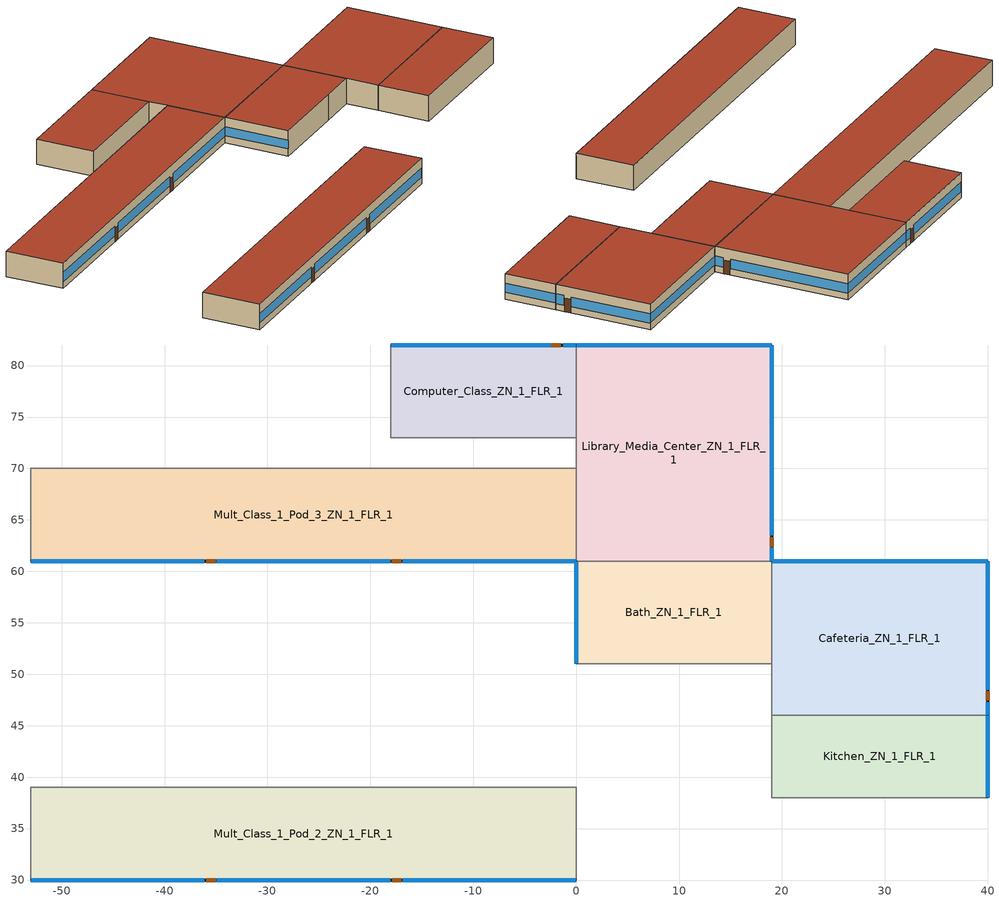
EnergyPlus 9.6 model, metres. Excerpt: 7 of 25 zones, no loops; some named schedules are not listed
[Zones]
Mult_Class_1_Pod_2_ZN_1_FLR_1
 floor ground (ext_slab_6in_with_carpet): -53,39 0,39 0,30 -53,30 z0
 wall outside (nonres_ext_wall): -53,30 0,30 z0:4
 wall to Main_Corridor_ZN_1_FLR_1 (int_wall): 0,30 0,39 z0:4
 wall to Corridor_Pod_2_ZN_1_FLR_1 (int_wall): 0,39 -53,39 z0:4
 wall to Corner_Class_1_Pod_2_ZN_1_FLR_1 (int_wall): -53,39 -53,30 z0:4
 window (Window_U_0.40_SHGC_0.38): -52.95,30 -36.13,30 / -34.91,30 -18.09,30 / -16.87,30 -0.05,30 z1.03:2.5
 door (Swinging Door_con): -35.94,30 -35.03,30 / -17.89,30 -16.98,30 z0:2.13
 roof outside (nonres_roof): -53,30 0,30 0,39 -53,39 z4
Mult_Class_1_Pod_3_ZN_1_FLR_1
 floor ground (ext_slab_6in_with_carpet): -53,70 0,70 0,61 -53,61 z0
 wall outside (nonres_ext_wall): -53,61 0,61 z0:4
 wall to Library_Media_Center_ZN_1_FLR_1 (int_wall): 0,61 0,70 z0:4
 wall to Corridor_Pod_3_ZN_1_FLR_1 (int_wall): 0,70 -53,70 z0:4
 wall to Corner_Class_1_Pod_3_ZN_1_FLR_1 (int_wall): -53,70 -53,61 z0:4
 window (Window_U_0.40_SHGC_0.38): -52.95,61 -36.13,61 / -34.91,61 -18.09,61 / -16.87,61 -0.05,61 z1.03:2.5
 door (Swinging Door_con): -35.96,61 -35.05,61 / -17.92,61 -17.01,61 z0:2.13
 roof outside (nonres_roof): -53,61 0,61 0,70 -53,70 z4
Computer_Class_ZN_1_FLR_1
 floor ground (ext_slab_6in_with_carpet): -18,82 0,82 0,73 -18,73 z0
 wall outside (nonres_ext_wall): 0,82 -18,82 z0:4
 wall to Corridor_Pod_3_ZN_1_FLR_1 (int_wall): -18,73 0,73 z0:4
 wall to Library_Media_Center_ZN_1_FLR_1 (int_wall): 0,73 0,82 z0:4
 wall to Mult_Class_2_Pod_3_ZN_1_FLR_1 (int_wall): -18,82 -18,73 z0:4
 window (Window_U_0.40_SHGC_0.38): -0.05,82 -1.27,82 / -2.49,82 -17.95,82 z1:2.51
 door (Swinging Door_con): -1.5,82 -2.42,82 z0:2.13
 roof outside (nonres_roof): -18,73 0,73 0,82 -18,82 z4
Bath_ZN_1_FLR_1
 floor ground (ext_slab_6in_with_carpet): 0,61 19,61 19,51 0,51 z0
 wall outside (nonres_ext_wall): 0,61 0,51 z0:4
 wall to Main_Corridor_ZN_1_FLR_1 (int_wall): 0,51 13,51 z0:4
 wall to Mech_ZN_1_FLR_1 (int_wall): 13,51 19,51 z0:4
 wall to Cafeteria_ZN_1_FLR_1 (int_wall): 19,51 19,61 z0:4
 wall to Library_Media_Center_ZN_1_FLR_1 (int_wall): 19,61 0,61 z0:4
 window (Window_U_0.40_SHGC_0.38): 0,60.95 0,51.05 z1.1:2.51
 roof outside (nonres_roof): 0,51 19,51 19,61 0,61 z4
Kitchen_ZN_1_FLR_1
 floor ground (ext_slab_6in_with_carpet): 19,46 40,46 40,38 19,38 z0
 wall outside (nonres_ext_wall): 40,38 40,46 z0:4
 wall to Gym_ZN_1_FLR_1 (int_wall): 19,38 40,38 z0:4
 wall to Cafeteria_ZN_1_FLR_1 (int_wall): 40,46 19,46 z0:4
 wall to Mech_ZN_1_FLR_1 (int_wall): 19,46 19,38 z0:4
 window (Window_U_0.40_SHGC_0.38): 40,38.05 40,45.95 z1.1:2.52
 roof outside (nonres_roof): 19,38 40,38 40,46 19,46 z4
Cafeteria_ZN_1_FLR_1
 floor ground (ext_slab_6in_with_carpet): 19,61 40,61 40,46 19,46 z0
 wall outside (nonres_ext_wall): 40,46 40,61 19,61 z0:4
 wall to Mech_ZN_1_FLR_1 (int_wall): 19,51 19,46 z0:4
 window (Window_U_0.40_SHGC_0.38): 39.95,61 19.05,61 z1.1:2.51; 40,46.05 40,47.27 / 40,48.49 40,60.95 z0.97:2.51
 door (Swinging Door_con): 40,47.45 40,48.37 z0:2.13
 roof outside (nonres_roof): 19,46 40,46 40,61 19,61 z4
Library_Media_Center_ZN_1_FLR_1
 floor ground (ext_slab_6in_with_carpet): 0,82 19,82 19,61 0,61 z0
 wall outside (nonres_ext_wall): 19,61 19,82 0,82 z0:4
 wall to Corridor_Pod_3_ZN_1_FLR_1 (int_wall): 0,73 0,70 z0:4
 window (Window_U_0.40_SHGC_0.38): 18.95,82 0.05,82 z1.1:2.51; 19,61.05 19,62.27 / 19,63.49 19,81.95 z1.01:2.51
 door (Swinging Door_con): 19,62.4 19,63.31 z0:2.13
 roof outside (nonres_roof): 0,61 19,61 19,82 0,82 z4
[Building]
Primary School: North Axis {deg}=0; Terrain=City; Loads Convergence Tolerance Value {W}=0.04; Temperature Convergence Tolerance Value {deltaC}=0.2; Solar Distribution=FullInteriorAndExterior; Maximum Number of Warmup Days=25; Minimum Number of Warmup Days=6
[Site:Location]
Denver-Aurora-Buckley.AFB_CO_USA WMO=724695: Latitude {deg}=39.72; Longitude {deg}=-104.75; Time Zone {hr}=-7; Elevation {m}=1726
[SizingPeriod:DesignDay] Day of Month=21; Dry-Bulb Temperature Range Modifier Type=DefaultMultipliers; Humidity Condition Type=Wetbulb; Barometric Pressure {Pa}=82237; Rain Indicator=No; Snow Indicator=No; Daylight Saving Time Indicator=No
Name | Month | Day Type | Maximum Dry-Bulb Temperature {C} | Daily Dry-Bulb Temperature Range {deltaC} | Wetbulb or DewPoint at Maximum Dry-Bulb {C} | Wind Speed {m/s} | Wind Direction {deg} | Solar Model Indicator | Sky Clearness | ASHRAE Clear Sky Optical Depth for Beam Irradiance (taub) | ASHRAE Clear Sky Optical Depth for Diffuse Irradiance (taud)
Denver-Aurora-Buckley.AFB_CO_USA Ann Htg 99.6% Condns DB | 12 | WinterDesignDay | -17.9 | 0 | -17.9 | 2.5 | 180 | ASHRAEClearSky | 0
Denver-Aurora-Buckley.AFB_CO_USA Ann Clg .4% Condns DB=>MWB | 7 | SummerDesignDay | 33.9 | 14.8 | 15 | 3.6 | 30 | ASHRAETau |  | 0.423 | 2.02
[Site:GroundTemperature:BuildingSurface]
20.68, 20.64, 20.65, 20.65, 20.7, 22.97, 23.33, 23.41, 23.45, 21.17, 20.85, 20.74
[Site:WaterMainsTemperature]
Calculation Method=CORRELATION; Annual Average Outdoor Air Temperature {C}=9.95; Maximum Difference In Monthly Average Outdoor Air Temperatures {deltaC}=23.7
[Material:NoMass] Thermal Absorptance=0.9; Solar Absorptance=0.7
Name | Roughness | Thermal Resistance {m2-K/W} | Visible Absorptance
Opaque Door panel_con | MediumRough | 0.475964 | 0.7
CP02 CARPET PAD | VeryRough | 0.21648 | 0.8
Nonres_Roof_Insulation | MediumSmooth | 5.30668 | 0.7
Nonres_Exterior_Wall_Insulation | MediumSmooth | 2.81828 | 0.7
[Construction]
Swinging Door_con: Opaque Door panel_con
InteriorFurnishings: Std Wood 6inch
int_wall: G01 13mm gypsum board, G01 13mm gypsum board
ext_slab_6in_with_carpet: 150mm Normalweight concrete floor, CP02 CARPET PAD
nonres_roof: F13 Built-up roofing, Nonres_Roof_Insulation, F08 Metal surface
nonres_ext_wall: F07 25mm stucco, G01 16mm gypsum board, Nonres_Exterior_Wall_Insulation, G01 16mm gypsum board
[CONSTRUCTION]
Window_U_0.40_SHGC_0.38: Glass_8652_LayerAvg, Gap_1_W_0_0127, Glass_102_LayerAvg
[Material]
Name | Roughness | Thickness {m} | Conductivity {W/m-K} | Density {kg/m3} | Specific Heat {J/kg-K} | Thermal Absorptance | Solar Absorptance | Visible Absorptance
Std Wood 6inch | MediumSmooth | 0.15 | 0.12 | 540 | 1210 | 0.9 | 0.7 | 0.7
F07 25mm stucco | Smooth | 0.0254 | 0.72 | 1856 | 840 | 0.9 | 0.7 | 0.7
F08 Metal surface | Smooth | 0.0008 | 45.28 | 7824 | 500
F13 Built-up roofing | Rough | 0.0095 | 0.16 | 1120 | 1460 | 0.9 | 0.77
G01 13mm gypsum board | Smooth | 0.0127 | 0.16 | 800 | 1090 | 0.9 | 0.7 | 0.5
G01 16mm gypsum board | MediumSmooth | 0.0159 | 0.16 | 800 | 1090
150mm Normalweight concrete floor | MediumRough | 0.1524 | 2.31 | 2322 | 832
[WindowMaterial:Glazing] Optical Data Type=SpectralAverage; Infrared Transmittance at Normal Incidence=0; Front Side Infrared Hemispherical Emissivity=0.84
Name | Thickness {m} | Solar Transmittance at Normal Incidence | Front Side Solar Reflectance at Normal Incidence | Back Side Solar Reflectance at Normal Incidence | Visible Transmittance at Normal Incidence | Front Side Visible Reflectance at Normal Incidence | Back Side Visible Reflectance at Normal Incidence | Back Side Infrared Hemispherical Emissivity | Conductivity {W/m-K}
Glass_102_LayerAvg | 0.003048 | 0.833848 | 0.0747638 | 0.0748545 | 0.89926 | 0.082563 | 0.082564 | 0.84 | 1
Glass_8652_LayerAvg | 0.003059 | 0.343691 | 0.298987 | 0.462105 | 0.487937 | 0.209449 | 0.306829 | 0.39 | 0.962
[WindowMaterial:Gas]
Gap_1_W_0_0127: Gas Type=Air; Thickness {m}=0.0127
[Zone] Type=1; Multiplier=1; Ceiling Height {m}=4; Floor Area {m2}=autocalculate; Part of Total Floor Area=Yes
Name | Volume {m3}
Mult_Class_1_Pod_2_ZN_1_FLR_1; Mult_Class_1_Pod_3_ZN_1_FLR_1 | 1908
Computer_Class_ZN_1_FLR_1 | 648
Bath_ZN_1_FLR_1 | 760
Kitchen_ZN_1_FLR_1 | 672
Cafeteria_ZN_1_FLR_1 | 1260
Library_Media_Center_ZN_1_FLR_1 | 1596
[InternalMass] Construction=InteriorFurnishings
Name | Zone or ZoneList | Extended Field
Mult_Class_1_Pod_2_ZN_1_FLR_1_InternalMass_1 | Mult_Class_1_Pod_2_ZN_1_FLR_1 | 954
Mult_Class_1_Pod_3_ZN_1_FLR_1_InternalMass_1 | Mult_Class_1_Pod_3_ZN_1_FLR_1 | 954
Computer_Class_ZN_1_FLR_1_InternalMass_1 | Computer_Class_ZN_1_FLR_1 | 324
Bath_ZN_1_FLR_1_InternalMass_1 | Bath_ZN_1_FLR_1 | 380
Kitchen_ZN_1_FLR_1_InternalMass_1 | Kitchen_ZN_1_FLR_1 | 336
Cafeteria_ZN_1_FLR_1_InternalMass_1 | Cafeteria_ZN_1_FLR_1 | 630
Library_Media_Center_ZN_1_FLR_1_InternalMass_1 | Library_Media_Center_ZN_1_FLR_1 | 798
[People] Fraction Radiant=0.3; Sensible Heat Fraction=AUTOCALCULATE; Activity Level Schedule=ACTIVITY_SCH; Enable ASHRAE 55 Comfort Warnings=No; Mean Radiant Temperature Calculation Type=ZoneAveraged; Work Efficiency Schedule=WORK_EFF_SCH; Clothing Insulation Calculation Method=ClothingInsulationSchedule; Clothing Insulation Schedule=CLOTHING_SCH; Air Velocity Schedule=AIR_VELO_SCH; Thermal Comfort Model 1 Type=FANGER
Name | Zone or ZoneList | Number of People Schedule | Number of People Calculation Method | Zone Floor Area per Person {m2/person} | Number of People
Mult_Class_1_Pod_2_ZN_1_FLR_1 | Mult_Class_1_Pod_2_ZN_1_FLR_1 | BLDG_OCC_SCH | Area/Person | 3.716
Mult_Class_1_Pod_3_ZN_1_FLR_1 | Mult_Class_1_Pod_3_ZN_1_FLR_1 | BLDG_OCC_SCH | Area/Person | 3.716
Computer_Class_ZN_1_FLR_1 | Computer_Class_ZN_1_FLR_1 | BLDG_OCC_SCH_Extend | Area/Person | 3.716
Bath_ZN_1_FLR_1 | Bath_ZN_1_FLR_1 | BLDG_OCC_SCH | People |  | 0
Kitchen_ZN_1_FLR_1 | Kitchen_ZN_1_FLR_1 | BLDG_OCC_SCH | People |  | 27
Cafeteria_ZN_1_FLR_1 | Cafeteria_ZN_1_FLR_1 | BLDG_OCC_SCH_Cafeteria | Area/Person | 0.929
Library_Media_Center_ZN_1_FLR_1 | Library_Media_Center_ZN_1_FLR_1 | BLDG_OCC_SCH | Area/Person | 9.289
[Lights] Design Level Calculation Method=Watts/Area; Return Air Fraction=0; Fraction Radiant=0.37; Fraction Visible=0.2; Fraction Replaceable=1; Return Air Fraction Calculated from Plenum Temperature=No
Name | Zone or ZoneList | Schedule | Watts per Zone Floor Area {W/m2}
Mult_Class_1_Pod_2_ZN_1_FLR_1_Lights | Mult_Class_1_Pod_2_ZN_1_FLR_1 | BLDG_LIGHT_CLASSROOM_SCH | 9.9028
Mult_Class_1_Pod_3_ZN_1_FLR_1_Lights | Mult_Class_1_Pod_3_ZN_1_FLR_1 | BLDG_LIGHT_CLASSROOM_SCH | 9.9028
Computer_Class_ZN_1_FLR_1_Lights | Computer_Class_ZN_1_FLR_1 | BLDG_LIGHT_SCH | 9.9028
Bath_ZN_1_FLR_1_Lights | Bath_ZN_1_FLR_1 | BLDG_LIGHT_BATH_SCH | 9.14932
Kitchen_ZN_1_FLR_1_Lights | Kitchen_ZN_1_FLR_1 | BLDG_LIGHT_SCH | 11.4097
Cafeteria_ZN_1_FLR_1_Lights | Cafeteria_ZN_1_FLR_1 | BLDG_LIGHT_SCH | 6.78126
Library_Media_Center_ZN_1_FLR_1_Lights | Library_Media_Center_ZN_1_FLR_1 | BLDG_LIGHT_LIBRARY_SCH | 8.39585
[ElectricEquipment] Design Level Calculation Method=EquipmentLevel
Name | Zone or ZoneList | Schedule | Design Level {W} | Fraction Latent | Fraction Radiant | Fraction Lost
Mult_Class_1_Pod_2_ZN_1_FLR_1_PlugMisc_Equip | Mult_Class_1_Pod_2_ZN_1_FLR_1 | BLDG_EQUIP_SCH | 7155 | 0 | 0.5 | 0
Mult_Class_1_Pod_3_ZN_1_FLR_1_PlugMisc_Equip | Mult_Class_1_Pod_3_ZN_1_FLR_1 | BLDG_EQUIP_SCH | 7155 | 0 | 0.5 | 0
Computer_Class_ZN_1_FLR_1_PlugMisc_Equip | Computer_Class_ZN_1_FLR_1 | BLDG_EQUIP_SCH | 3240 | 0 | 0.5 | 0
Bath_ZN_1_FLR_1_PlugMisc_Equip | Bath_ZN_1_FLR_1 | BLDG_EQUIP_SCH | 760 | 0 | 0.5 | 0
Kitchen_ZN_1_FLR_1_MiscElec_Equip | Kitchen_ZN_1_FLR_1 | KITCHEN_ELEC_EQUIP_SCH | 31995.6 | 0.25 | 0.3 | 0.2
Kitchen_ZN_1_FLR_1_Reach-in-Freezer | Kitchen_ZN_1_FLR_1 | Always_on | 915 | 0 | 0.25 | 0
Kitchen_ZN_1_FLR_1_Reach-in-Refrigerator | Kitchen_ZN_1_FLR_1 | Always_on | 570 | 0 | 0.25 | 0
Cafeteria_ZN_1_FLR_1_PlugMisc_Equip | Cafeteria_ZN_1_FLR_1 | KITCHEN_ELEC_EQUIP_SCH | 7997.85 | 0 | 0.5 | 0
Library_Media_Center_ZN_1_FLR_1_PlugMisc_Equip | Library_Media_Center_ZN_1_FLR_1 | BLDG_EQUIP_SCH | 5985 | 0 | 0.5 | 0
[GasEquipment]
Kitchen_ZN_1_FLR_1_MiscGas_Equip: Zone or ZoneList=Kitchen_ZN_1_FLR_1; Schedule=KITCHEN_GAS_EQUIP_SCH; Design Level Calculation Method=EquipmentLevel; Design Level {W}=240425; Fraction Latent=0.1; Fraction Radiant=0.2; Fraction Lost=0.7
[Daylighting:Controls] Daylighting Method=SplitFlux; Lighting Control Type=Stepped; Minimum Input Power Fraction for Continuous or ContinuousOff Dimming Control=0.3; Minimum Light Output Fraction for Continuous or ContinuousOff Dimming Control=0.2; Number of Stepped Control Steps=3; Probability Lighting will be Reset When Needed in Manual Stepped Control=1; Maximum Allowable Discomfort Glare Index=22
Name | Zone | Glare Calculation Daylighting Reference Point | Glare Calculation Azimuth Angle of View Direction Clockwise from Zone y-Axis {deg} | Daylighting Reference Point 1 | Fraction of Zone Controlled by Reference Point 1 | Illuminance Setpoint at Reference Point 1 {lux} | Daylighting Reference Point 2 | Fraction of Zone Controlled by Reference Point 2 | Illuminance Setpoint at Reference Point 2 {lux}
Mult_Class_1_Pod_2_ZN_1_FLR_1_DaylCtrl | Mult_Class_1_Pod_2_ZN_1_FLR_1 | Mult_Class_1_Pod_2_ZN_1_FLR_1_DaylRefPt1 | 180 | Mult_Class_1_Pod_2_ZN_1_FLR_1_DaylRefPt1 | 0.28 | 500 | Mult_Class_1_Pod_2_ZN_1_FLR_1_DaylRefPt2 | 0.28 | 500
Mult_Class_1_Pod_3_ZN_1_FLR_1_DaylCtrl | Mult_Class_1_Pod_3_ZN_1_FLR_1 | Mult_Class_1_Pod_3_ZN_1_FLR_1_DaylRefPt1 | 180 | Mult_Class_1_Pod_3_ZN_1_FLR_1_DaylRefPt1 | 0.14 | 500 | Mult_Class_1_Pod_3_ZN_1_FLR_1_DaylRefPt2 | 0.14 | 500
Computer_Class_ZN_1_FLR_1_DaylCtrl | Computer_Class_ZN_1_FLR_1 | Computer_Class_ZN_1_FLR_1_DaylRefPt1 | 0 | Computer_Class_ZN_1_FLR_1_DaylRefPt1 | 0.28 | 500 | Computer_Class_ZN_1_FLR_1_DaylRefPt2 | 0.28 | 500
Cafeteria_ZN_1_FLR_1_DaylCtrl | Cafeteria_ZN_1_FLR_1 | Cafeteria_ZN_1_FLR_1_DaylRefPt1 | 90 | Cafeteria_ZN_1_FLR_1_DaylRefPt1 | 0.34 | 300 | Cafeteria_ZN_1_FLR_1_DaylRefPt2 | 0.16 | 300
Library_Media_Center_ZN_1_FLR_1_DaylCtrl | Library_Media_Center_ZN_1_FLR_1 | Library_Media_Center_ZN_1_FLR_1_DaylRefPt1 | 90 | Library_Media_Center_ZN_1_FLR_1_DaylRefPt1 | 0.26 | 500 | Library_Media_Center_ZN_1_FLR_1_DaylRefPt2 | 0.18 | 500
[ZoneInfiltration:DesignFlowRate] Schedule=INFIL_SCH_PNNL; Design Flow Rate Calculation Method=Flow/ExteriorArea; Constant Term Coefficient=0; Temperature Term Coefficient=0; Velocity Term Coefficient=0.224; Velocity Squared Term Coefficient=0
Name | Zone or ZoneList | Flow per Exterior Surface Area {m3/s-m2}
Mult_Class_1_Pod_2_ZN_1_FLR_1_Infiltration | Mult_Class_1_Pod_2_ZN_1_FLR_1 | 0.00017524
Mult_Class_1_Pod_3_ZN_1_FLR_1_Infiltration | Mult_Class_1_Pod_3_ZN_1_FLR_1 | 0.00017524
Computer_Class_ZN_1_FLR_1_Infiltration | Computer_Class_ZN_1_FLR_1 | 0.00017524
Bath_ZN_1_FLR_1_Infiltration | Bath_ZN_1_FLR_1 | 9.8999e-05
Kitchen_ZN_1_FLR_1_Infiltration | Kitchen_ZN_1_FLR_1 | 9.10336e-05
Cafeteria_ZN_1_FLR_1_Infiltration | Cafeteria_ZN_1_FLR_1 | 0.000178653
Library_Media_Center_ZN_1_FLR_1_Infiltration | Library_Media_Center_ZN_1_FLR_1 | 0.000162723
[Exterior:Lights] Control Option=AstronomicalClock
Name | Schedule | Design Level {W}
Exterior_Lights_a | Exterior_lighting_schedule_a | 150.48
Exterior_Lights_b | Exterior_lighting_schedule_b_2016 | 1645.9
Exterior_Lights_c | Exterior_lighting_schedule_c_2016 | 584.3
[EnergyManagementSystem:Program]
PSZ2_7_Fan_Control: IF PSZ2_7_Number_of_Stages == 1; Return; ENDIF; IF PSZ2_7_HeatingRTF > 0; SET PSZ2_7_Heating = PSZ2_7_HeatingRTF; SET PSZ2_7_Ven = 1 - PSZ2_7_HeatingRTF; SET PSZ2_7_Eco = 0; SET PSZ2_7_Stage1 = 0; SET PSZ2_7_Stage2 = 0; ELSE; SET PSZ2_7_Heating = 0; SET PSZ2_7_EcoSpeed = PSZ2_7_VenSpeed; IF PSZ2_7_SpeedRatio == 0; IF PSZ2_7_RTF > 0; SET PSZ2_7_Stage1 = PSZ2_7_RTF; SET PSZ2_7_Stage2 = 0; SET PSZ2_7_Ven = 1-PSZ2_7_RTF; SET PSZ2_7_Eco = 0; IF PSZ2_7_OAFlowMass > (PSZ2_7_OADesignMass * PSZ2_7_OASch); SET PSZ2_7_Stage1Speed = 1.0; ENDIF; ELSE; SET PSZ2_7_Stage1 = 0; SET PSZ2_7_Stage2 = 0; IF PSZ2_7_OAFlowMass > (PSZ2_7_OADesignMass * PSZ2_7_OASch); SET PSZ2_7_Eco = 1.0; SET PSZ2_7_Ven = 0; SET PSZ2_7_Exp_DAT = PSZ2_7_DAT_Rqd - (1-PSZ2_7_VenSpeed) * CAFETERIA_ZN_1_FLR_1_Temp; SET PSZ2_7_Exp_DAT = PSZ2_7_Exp_DAT/PSZ2_7_VenSpeed; IF OAT_F > PSZ2_7_Exp_DAT; SET PSZ2_7_EcoSpeed = PSZ2_7_Stage2Speed; ENDIF; ELSE; SET PSZ2_7_Eco = 0; SET PSZ2_7_Ven = 1.0; ENDIF; ENDIF; ELSE; SET PSZ2_7_Stage1 = 1- PSZ2_7_SpeedRatio; SET PSZ2_7_Stage2 = PSZ2_7_SpeedRatio; SET PSZ2_7_Ven = 0; SET PSZ2_7_Eco = 0; IF PSZ2_7_OAFlowMass > (PSZ2_7_OADesignMass * PSZ2_7_OASch); SET PSZ2_7_Stage1Speed = 1.0; ENDIF; ENDIF; ENDIF; SET PSZ2_7_FPR = PSZ2_7_Ven * (PSZ2_7_VenSpeed ^ PSZ2_7_FanPwrExponent); SET PSZ2_7_FPR = PSZ2_7_FPR + PSZ2_7_Eco * (PSZ2_7_EcoSpeed ^ PSZ2_7_FanPwrExponent); SET PSZ2_7_FPR_1 = PSZ2_7_Stage1 * (PSZ2_7_Stage1Speed ^ PSZ2_7_FanPwrExponent); SET PSZ2_7_FPR = PSZ2_7_FPR + PSZ2_7_FPR_1; SET PSZ2_7_FPR_2 = PSZ2_7_Stage2 * (PSZ2_7_Stage2Speed ^ PSZ2_7_FanPwrExponent); SET PSZ2_7_FPR = PSZ2_7_FPR + PSZ2_7_FPR_2; SET PSZ2_7_FPR_3 = PSZ2_7_Heating * (PSZ2_7_HeatSpeed ^ PSZ2_7_FanPwrExponent); SET PSZ2_7_FanPwrRatio = PSZ2_7_FPR +  PSZ2_7_FPR_3; SET PSZ2_7_Fan_Pressure = PSZ2_7_Fan_DesignPressure * PSZ2_7_FanPwrRatio
PSZ2_7_Set_Number_of_Stages: SET PSZ2_7_Number_of_Stages =  2
OA_BASED_OPTIMUM_START_EMS_Program: IF DaylightSavings==0 && DayOfWeek>1 && DayOfWeek<>7 && Hour==6 && OAT<23.9 && OAT>1.7; SET CLGSETP_SCH_Actuator = 26.7; SET HTGSETP_SCH_Actuator = 15.6; ELSEIF DaylightSavings==1 && DayOfWeek>1 && DayOfWeek<>7 && Hour==5 && OAT<23.9 && OAT>1.7; SET CLGSETP_SCH_Actuator = 26.7; SET HTGSETP_SCH_Actuator = 15.6; ELSE; SET CLGSETP_SCH_Actuator = NULL; SET HTGSETP_SCH_Actuator = NULL; ENDIF
SetBoilerPar: SET CapRated =  370135.33; SET EtRated =  0.8; SET CapRated = (CapRated *3.412)/1000; SET SkinLossRate = 0.02; SET BoilerType = 1; IF BoilerType  == 1; IF CapRated >10000; SET PLRx = 0.2; ELSEIF CapRated >5000; SET PLRx = 0.25; ELSEIF CapRated >1000; SET PLRx = 0.33; ELSE; SET BoilerType = 2; SET PLRx = 0.2; ENDIF; ELSE; SET PLRx = 0.2; ENDIF; IF BoilerType == 1; SET CurveX = 0.975 + 0.305 * PLRx - 0.527 * (PLRx^2) + 0.249 * (PLRx^3); ELSE; SET CurveX = 0.907 + 0.320 * PLRx - 0.420 * (PLRx^2) + 0.193 * (PLRx^3); ENDIF; SET LoadX = CapRated * PLRx; SET Etx = CurveX * EtRated; SET InputEx = LoadX/Etx; SET SkinEx = CapRated * SkinLossRate; SET Ecx = (LoadX + SkinEx)/InputEx
SetBoilerCurve: IF BoilerPLR >= PLRx; IF BoilerType == 1; SET BoilerCurve = 0.975 + 0.305*BoilerPLR - 0.527*(BoilerPLR^2) + 0.249*(BoilerPLR^3); ELSE; SET BoilerCurve = 0.907 + 0.320*BoilerPLR - 0.420*(BoilerPLR^2) + 0.193*(BoilerPLR^3); ENDIF; ELSE; IF BoilerPLR == 0; SET BoilerCurve = NULL; ELSE; IF BoilerPLR <0.05; SET BoilerCurve = (0.05/(0.05 + SkinLossRate)) * (Ecx/EtRated); ELSE; SET BoilerCurve = (BoilerPLR/(BoilerPLR + SkinLossRate)) * (Ecx/EtRated); ENDIF; ENDIF; ENDIF
SET_cCL1_Pod_1_ZN_1_FLR_1_Light_EMS_Program: SET cCL1_Pod_1_ZN_1_FLR_1_LSr_IP=0.093*cCL1_Pod_1_ZN_1_FLR_1_LSr/cCL1_Pod_1_ZN_1_FLR_1_Area; IF (cCL1_Pod_1_ZN_1_FLR_1_OSr <= 0) && (cCL1_Pod_1_ZN_1_FLR_1_LSr_IP >= 0.02); SET cCL1_Pod_1_ZN_1_FLR_1_LAr = 0.02*cCL1_Pod_1_ZN_1_FLR_1_Area/0.09290304; ELSE; SET cCL1_Pod_1_ZN_1_FLR_1_LAr = NULL; ENDIF
